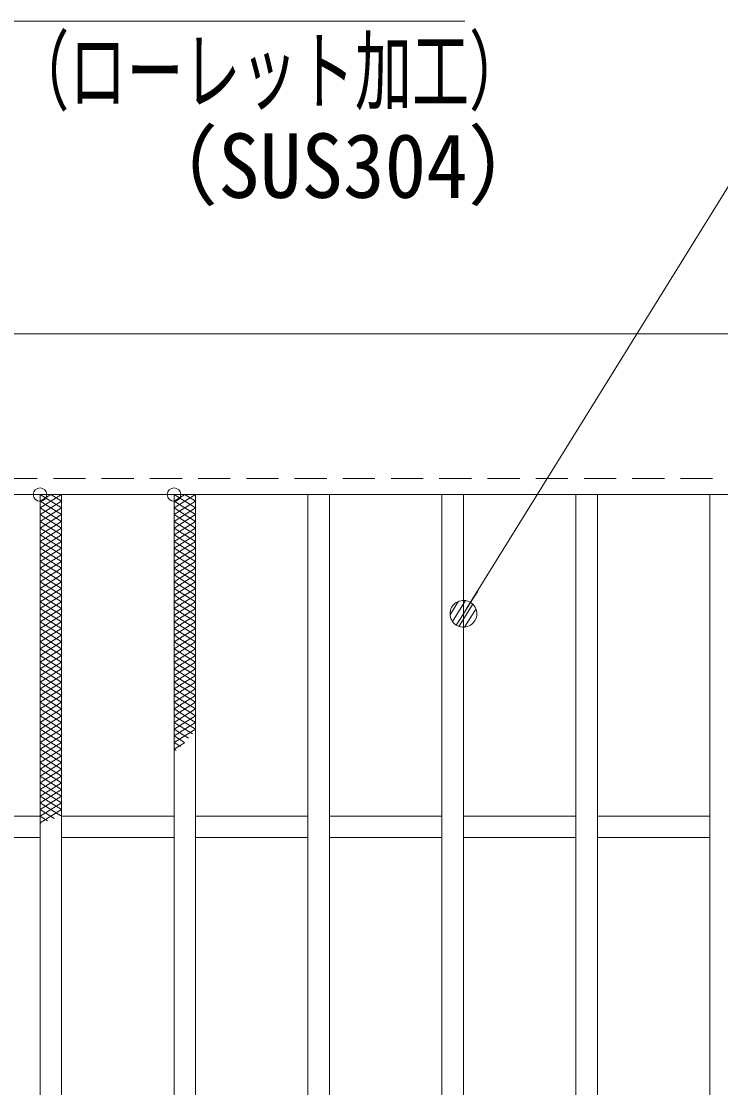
# Model space of a CAD drawing. Units: millimetres, scale not verified. Extents: x -1050 to 1050, y -742 to 742.
# Drawn here: x -570.9 to -440.4, y 353.8 to 552.7 of the extents above; entities that cross this region are included whole.
import ezdxf
from ezdxf.enums import TextEntityAlignment as Align

# ---------------------------------------------------------------- set-up
doc = ezdxf.new("R2010")
doc.units = ezdxf.units.MM
doc.header["$LTSCALE"] = 5
doc.header["$PDMODE"] = 32
doc.header["$PDSIZE"] = 2.5
doc.linetypes.add('DASHED1', pattern=[1.8, 1.2, -0.6])
for name, color, linetype, lineweight in [('0-1_寸法注釈', 2, 'Continuous', 9), ('0-2_蓋', 5, 'Continuous', 9), ('0-3_0', 5, 'Continuous', 9), ('0-6_破線', 4, 'DASHED1', 9), ('0-7_ハッチング', 4, 'Continuous', 9)]:
    doc.layers.add(name, color=color, linetype=linetype, lineweight=lineweight)
doc.styles.add('ＭＳ ゴシック', font='')
doc.styles.get('ＭＳ ゴシック').set_extended_font_data('MS Gothic')

# ---------------------------------------------------------------- blocks, each defined once
blk = doc.blocks.new('_Dot')
at = {"layer": '0-3_0'}
for p, q in [((-2.5, 0), (-5, 0)), ((2.445, 0.5), (-2.445, 0.5)), ((1.997, 1.5), (-1.997, 1.5)), ((2.289, -0.995), (-2.289, -0.995)), ((1.499, -1.995), (-1.499, -1.995))]:
    blk.add_line(p, q, dxfattribs=at)
for points in [[(2.5, 0), (2.48, 0.313), (2.421, 0.622), (2.324, 0.92), (2.191, 1.204), (2.023, 1.469), (1.822, 1.711), (1.594, 1.926), (1.34, 2.111), (1.064, 2.262), (0.773, 2.378), (0.468, 2.456), (0.157, 2.495), (-0.157, 2.495), (-0.468, 2.456), (-0.773, 2.378), (-1.064, 2.262), (-1.34, 2.111), (-1.594, 1.926), (-1.822, 1.711), (-2.023, 1.469), (-2.191, 1.204), (-2.324, 0.92), (-2.421, 0.622), (-2.48, 0.313), (-2.5, 0), (0, 0)], [(-2.5, 0), (-2.48, -0.313), (-2.421, -0.622), (-2.324, -0.92), (-2.191, -1.204), (-2.023, -1.469), (-1.822, -1.711), (-1.594, -1.926), (-1.34, -2.111), (-1.064, -2.262), (-0.773, -2.378), (-0.468, -2.456), (-0.157, -2.495), (0.157, -2.495), (0.468, -2.456), (0.773, -2.378), (1.064, -2.262), (1.34, -2.111), (1.594, -1.926), (1.822, -1.711), (2.023, -1.469), (2.191, -1.204), (2.324, -0.92), (2.421, -0.622), (2.48, -0.313), (2.5, 0), (0, 0)]]:
    blk.add_lwpolyline(points, close=True, dxfattribs=at)

msp = doc.modelspace()

# ---------------------------------------------------------------- linework, layer by layer
at = {"layer": '0-1_寸法注釈'}
for points in [[(-488.121, 552.749), (-597.345, 552.749), (-658.373, 442.733)], [(-310.561, 552.749), (-419.785, 552.749), (-487.831, 443.075)]]:
    msp.add_lwpolyline(points, dxfattribs=at)
at = {"layer": '0-2_蓋'}
for p, q in [((332.136, 494.475), (-662.864, 494.475)), ((332.136, 464.475), (-662.864, 464.475)), ((-567.364, 464.475), (-567.364, 240.475)), ((-563.364, 464.475), (-563.364, 240.475)), ((-542.364, 464.475), (-542.364, 240.475)), ((-538.364, 464.475), (-538.364, 240.475)), ((-517.364, 464.475), (-517.364, 240.475)), ((-513.364, 464.475), (-513.364, 240.475)), ((-492.364, 464.475), (-492.364, 240.475)), ((-488.364, 464.475), (-488.364, 240.475)), ((-467.364, 464.475), (-467.364, 240.475)), ((-463.364, 464.475), (-463.364, 240.475)), ((-442.364, 464.475), (-442.364, 240.475)), ((-567.364, 404.475), (-588.364, 404.475)), ((-542.364, 404.475), (-563.364, 404.475)), ((-517.364, 404.475), (-538.364, 404.475)), ((-492.364, 404.475), (-513.364, 404.475)), ((-467.364, 404.475), (-488.364, 404.475)), ((-442.364, 404.475), (-463.364, 404.475)), ((-567.364, 400.475), (-588.364, 400.475)), ((-542.364, 400.475), (-563.364, 400.475)), ((-517.364, 400.475), (-538.364, 400.475)), ((-492.364, 400.475), (-513.364, 400.475)), ((-467.364, 400.475), (-488.364, 400.475)), ((-442.364, 400.475), (-463.364, 400.475))]:
    msp.add_line(p, q, dxfattribs=at)
at = {"layer": '0-6_破線'}
msp.add_line((332.136, 467.475), (-662.864, 467.475), dxfattribs=at)
at = {"layer": '0-7_ハッチング'}
for p, q in [((-567.364, 461.975), (-563.364, 464.475)), ((-567.364, 464.475), (-563.364, 461.975)), ((-542.364, 461.975), (-538.364, 464.475)), ((-542.364, 464.475), (-538.364, 461.975)), ((-567.364, 460.725), (-563.364, 463.225)), ((-567.364, 463.225), (-563.364, 460.725)), ((-567.364, 459.475), (-563.364, 461.975)), ((-567.364, 461.975), (-563.364, 459.475)), ((-542.364, 460.725), (-538.364, 463.225)), ((-542.364, 463.225), (-538.364, 460.725)), ((-542.364, 459.475), (-538.364, 461.975)), ((-542.364, 461.975), (-538.364, 459.475)), ((-567.364, 458.225), (-563.364, 460.725)), ((-567.364, 460.725), (-563.364, 458.225)), ((-542.364, 458.225), (-538.364, 460.725)), ((-542.364, 460.725), (-538.364, 458.225)), ((-567.364, 456.975), (-563.364, 459.475)), ((-567.364, 459.475), (-563.364, 456.975)), ((-567.364, 455.725), (-563.364, 458.225)), ((-567.364, 458.225), (-563.364, 455.725)), ((-542.364, 456.975), (-538.364, 459.475)), ((-542.364, 459.475), (-538.364, 456.975)), ((-542.364, 455.725), (-538.364, 458.225)), ((-542.364, 458.225), (-538.364, 455.725)), ((-567.364, 454.475), (-563.364, 456.975)), ((-567.364, 456.975), (-563.364, 454.475)), ((-567.364, 453.225), (-563.364, 455.725)), ((-567.364, 455.725), (-563.364, 453.225)), ((-542.364, 454.475), (-538.364, 456.975)), ((-542.364, 456.975), (-538.364, 454.475)), ((-542.364, 453.225), (-538.364, 455.725)), ((-542.364, 455.725), (-538.364, 453.225)), ((-567.364, 451.975), (-563.364, 454.475)), ((-567.364, 454.475), (-563.364, 451.975)), ((-542.364, 451.975), (-538.364, 454.475)), ((-542.364, 454.475), (-538.364, 451.975)), ((-567.364, 450.725), (-563.364, 453.225)), ((-567.364, 453.225), (-563.364, 450.725)), ((-567.364, 449.475), (-563.364, 451.975)), ((-567.364, 451.975), (-563.364, 449.475)), ((-542.364, 450.725), (-538.364, 453.225)), ((-542.364, 453.225), (-538.364, 450.725)), ((-542.364, 449.475), (-538.364, 451.975)), ((-542.364, 451.975), (-538.364, 449.475)), ((-567.364, 448.225), (-563.364, 450.725)), ((-567.364, 450.725), (-563.364, 448.225)), ((-542.364, 448.225), (-538.364, 450.725)), ((-542.364, 450.725), (-538.364, 448.225)), ((-567.364, 446.975), (-563.364, 449.475)), ((-567.364, 449.475), (-563.364, 446.975)), ((-567.364, 445.725), (-563.364, 448.225)), ((-567.364, 448.225), (-563.364, 445.725)), ((-542.364, 446.975), (-538.364, 449.475)), ((-542.364, 449.475), (-538.364, 446.975)), ((-542.364, 445.725), (-538.364, 448.225)), ((-542.364, 448.225), (-538.364, 445.725)), ((-567.364, 444.475), (-563.364, 446.975)), ((-567.364, 446.975), (-563.364, 444.475)), ((-567.364, 443.225), (-563.364, 445.725)), ((-567.364, 445.725), (-563.364, 443.225)), ((-542.364, 444.475), (-538.364, 446.975)), ((-542.364, 446.975), (-538.364, 444.475)), ((-542.364, 443.225), (-538.364, 445.725)), ((-542.364, 445.725), (-538.364, 443.225)), ((-567.364, 441.975), (-563.364, 444.475)), ((-567.364, 444.475), (-563.364, 441.975)), ((-542.364, 441.975), (-538.364, 444.475)), ((-542.364, 444.475), (-538.364, 441.975)), ((-567.364, 440.725), (-563.364, 443.225)), ((-567.364, 443.225), (-563.364, 440.725)), ((-567.364, 439.475), (-563.364, 441.975)), ((-567.364, 441.975), (-563.364, 439.475)), ((-542.364, 440.725), (-538.364, 443.225)), ((-542.364, 443.225), (-538.364, 440.725)), ((-542.364, 439.475), (-538.364, 441.975)), ((-542.364, 441.975), (-538.364, 439.475)), ((-567.364, 438.225), (-563.364, 440.725)), ((-567.364, 440.725), (-563.364, 438.225)), ((-542.364, 438.225), (-538.364, 440.725)), ((-542.364, 440.725), (-538.364, 438.225)), ((-567.364, 436.975), (-563.364, 439.475)), ((-567.364, 439.475), (-563.364, 436.975)), ((-567.364, 435.725), (-563.364, 438.225)), ((-567.364, 438.225), (-563.364, 435.725)), ((-542.364, 436.975), (-538.364, 439.475)), ((-542.364, 439.475), (-538.364, 436.975)), ((-542.364, 435.725), (-538.364, 438.225)), ((-542.364, 438.225), (-538.364, 435.725)), ((-567.364, 434.475), (-563.364, 436.975)), ((-567.364, 436.975), (-563.364, 434.475)), ((-567.364, 433.225), (-563.364, 435.725)), ((-567.364, 435.725), (-563.364, 433.225)), ((-542.364, 434.475), (-538.364, 436.975)), ((-542.364, 436.975), (-538.364, 434.475)), ((-542.364, 433.225), (-538.364, 435.725)), ((-542.364, 435.725), (-538.364, 433.225)), ((-567.364, 431.975), (-563.364, 434.475)), ((-567.364, 434.475), (-563.364, 431.975)), ((-542.364, 431.975), (-538.364, 434.475)), ((-542.364, 434.475), (-538.364, 431.975)), ((-567.364, 430.725), (-563.364, 433.225)), ((-567.364, 433.225), (-563.364, 430.725)), ((-567.364, 429.475), (-563.364, 431.975)), ((-567.364, 431.975), (-563.364, 429.475)), ((-542.364, 430.725), (-538.364, 433.225)), ((-542.364, 433.225), (-538.364, 430.725)), ((-542.364, 429.475), (-538.364, 431.975)), ((-542.364, 431.975), (-538.364, 429.475)), ((-567.364, 428.225), (-563.364, 430.725)), ((-567.364, 430.725), (-563.364, 428.225)), ((-542.364, 428.225), (-538.364, 430.725)), ((-542.364, 430.725), (-538.364, 428.225)), ((-567.364, 426.975), (-563.364, 429.475)), ((-567.364, 429.475), (-563.364, 426.975)), ((-567.364, 425.725), (-563.364, 428.225)), ((-567.364, 428.225), (-563.364, 425.725)), ((-542.364, 426.975), (-538.364, 429.475)), ((-542.364, 429.475), (-538.364, 426.975)), ((-542.364, 425.725), (-538.364, 428.225)), ((-542.364, 428.225), (-538.364, 425.725)), ((-567.364, 424.475), (-563.364, 426.975)), ((-567.364, 426.975), (-563.364, 424.475)), ((-567.364, 423.225), (-563.364, 425.725)), ((-567.364, 425.725), (-563.364, 423.225)), ((-542.364, 424.475), (-538.364, 426.975)), ((-542.364, 426.975), (-538.364, 424.475)), ((-542.364, 423.225), (-538.364, 425.725)), ((-542.364, 425.725), (-538.364, 423.225)), ((-567.364, 421.975), (-563.364, 424.475)), ((-567.364, 424.475), (-563.364, 421.975)), ((-542.364, 421.975), (-538.364, 424.475)), ((-542.364, 424.475), (-538.364, 421.975)), ((-567.364, 420.725), (-563.364, 423.225)), ((-567.364, 423.225), (-563.364, 420.725)), ((-567.364, 419.475), (-563.364, 421.975)), ((-567.364, 421.975), (-563.364, 419.475)), ((-542.364, 420.725), (-538.364, 423.225)), ((-542.364, 423.225), (-538.364, 420.725)), ((-542.364, 419.475), (-538.364, 421.975)), ((-542.364, 421.975), (-538.921, 419.823)), ((-567.364, 418.225), (-563.364, 420.725)), ((-567.364, 420.725), (-563.364, 418.225)), ((-542.364, 418.225), (-538.364, 420.725)), ((-542.364, 420.725), (-539.637, 419.021)), ((-567.364, 416.975), (-563.364, 419.475)), ((-567.364, 419.475), (-563.364, 416.975)), ((-567.364, 415.725), (-563.364, 418.225)), ((-567.364, 418.225), (-563.364, 415.725)), ((-542.364, 419.475), (-540.379, 418.234)), ((-542.364, 418.225), (-541.146, 417.464)), ((-542.364, 416.975), (-540.424, 418.187)), ((-567.364, 414.475), (-563.364, 416.975)), ((-567.364, 416.975), (-563.364, 414.475)), ((-567.364, 413.225), (-563.364, 415.725)), ((-567.364, 415.725), (-563.364, 413.225)), ((-542.364, 416.975), (-541.94, 416.71)), ((-567.364, 411.975), (-563.364, 414.475)), ((-567.364, 414.475), (-563.364, 411.975)), ((-567.364, 410.725), (-563.364, 413.225)), ((-567.364, 413.225), (-563.364, 410.725)), ((-567.364, 409.475), (-563.364, 411.975)), ((-567.364, 411.975), (-563.364, 409.475)), ((-567.364, 408.225), (-563.364, 410.725)), ((-567.364, 410.725), (-563.364, 408.225)), ((-567.364, 406.975), (-563.364, 409.475)), ((-567.364, 409.475), (-563.364, 406.975)), ((-567.364, 405.725), (-563.364, 408.225)), ((-567.364, 408.225), (-563.364, 405.725)), ((-567.364, 404.475), (-563.364, 406.975)), ((-567.364, 406.975), (-563.504, 404.563)), ((-567.364, 403.225), (-563.364, 405.725)), ((-567.364, 405.725), (-564.728, 404.078)), ((-567.364, 404.475), (-565.958, 403.596)), ((-567.364, 403.225), (-567.192, 403.118))]:
    msp.add_line(p, q, dxfattribs=at)
for points in [[(-567.364, 463.225), (-565.364, 464.475), (-563.364, 463.225)], [(-542.364, 463.225), (-540.364, 464.475), (-538.364, 463.225)]]:
    msp.add_lwpolyline(points, dxfattribs=at)
for p in [(-567.364, 464.475), (-542.364, 464.475)]:
    msp.add_point(p, dxfattribs=at)

# ---------------------------------------------------------------- block references
at = {"layer": '0-1_寸法注釈', "rotation": 237.80719}
msp.add_blockref('_Dot', (-488.364, 442.229), dxfattribs=at)

# ---------------------------------------------------------------- texts
at = {"layer": '0-1_寸法注釈', "color": 7, "style": 'ＭＳ ゴシック'}
for s, width, p in [('（ローレット加工）', 0.65, (-572.563, 533.881)), ('（SUS304）', 0.95, (-549.717, 516.216))]:
    msp.add_text(s, height=12.02, dxfattribs=dict(at, width=width)).set_placement(p, align=Align.BOTTOM_LEFT)

doc.saveas('drawing.dxf')
